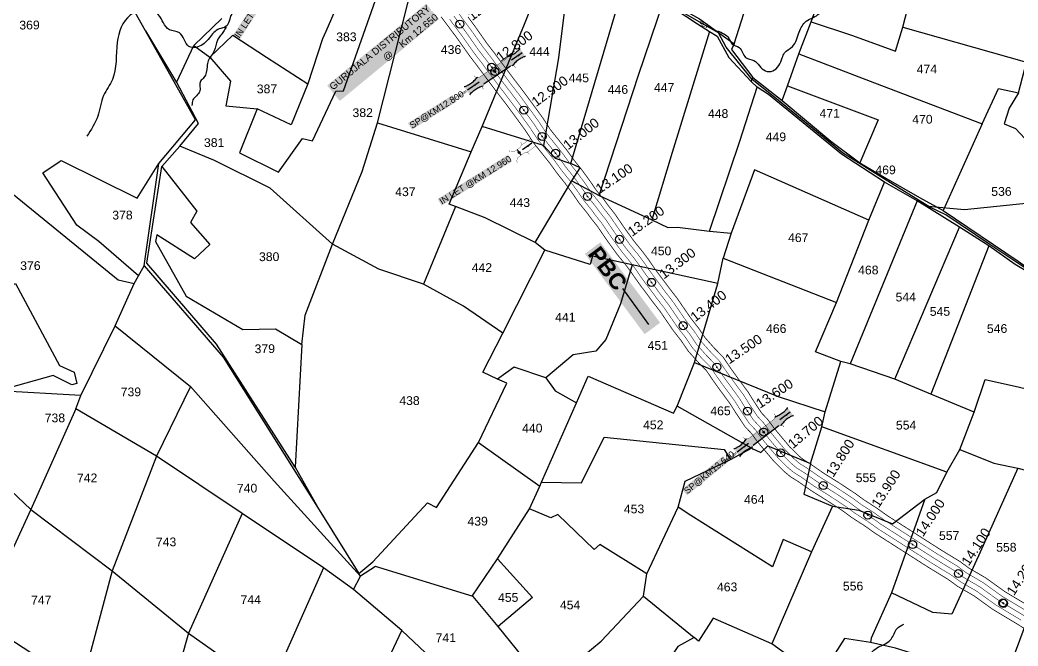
# Model space of a CAD drawing. Header units: inches. Extents: x 183472 to 190380, y 1608658 to 1615701.
# Drawn here: x 186074 to 187938, y 1612308 to 1613477 of the extents above; entities that cross this region are included whole.
import ezdxf
from ezdxf.enums import TextEntityAlignment as Align

# ---------------------------------------------------------------- set-up
doc = ezdxf.new("R2010")
doc.units = ezdxf.units.IN
doc.header["$LTSCALE"] = 15
doc.header["$MEASUREMENT"] = 0
doc.header["$PDMODE"] = 32
doc.header["$PDSIZE"] = 15
doc.linetypes.add('HIDDEN2', pattern=[0.1875, 0.125, -0.0625])
for name, color, linetype in [('CANAL1', 7, 'Continuous'), ('CSMark', 72, 'Continuous'), ('PAPER SIZE', 5, 'Continuous'), ('PLOT', 7, 'Continuous'), ('PLOT NO', 7, 'Continuous'), ('ROADS', 1, 'Continuous'), ('STREAM', 4, 'Continuous'), ('STRUCTURE', 5, 'Continuous'), ('text2', 7, 'Continuous')]:
    doc.layers.add(name, color=color, linetype=linetype)
doc.styles.get("Standard").update_dxf_attribs({"font": 'arial.ttf'})
doc.dimstyles.get("Standard").update_dxf_attribs({"dimtxt": 0.18, "dimasz": 0.18, "dimexe": 0.18, "dimexo": 0.0625, "dimgap": 0.09, "dimtad": 0, "dimtih": 1, "dimtoh": 1, "dimdec": 4, "dimzin": 0, "dimdsep": 46, "dimtxsty": 'Standard', "dimcen": 0.09, "dimadec": 0, "dimazin": 0, "dimtfac": 1, "dimtdec": 4, "dimtofl": 0, "dimtmove": 0, "dimatfit": 3, "dimfxl": 1, "dimtolj": 1, "dimtzin": 0, "dimarcsym": 0})

# ---------------------------------------------------------------- blocks, each defined once
blk = doc.blocks.new('SP')
at = {"layer": 'STRUCTURE'}
h = blk.add_hatch(dxfattribs=at)
h.set_pattern_fill('DASH', color=256, scale=8, style=0)
edge = h.paths.add_edge_path()
edge.add_spline(control_points=[(769825.7, 1706742.1), (769825.3, 1706741.8), (769823.8, 1706740.8), (769820.9, 1706740.3), (769817, 1706739.7), (769811.4, 1706738.9), (769804, 1706739.7), (769798.4, 1706741), (769795.6, 1706741.6)], knot_values=[0, 0, 0, 0, 1.613557, 5.24513, 8.624976, 13.470124, 22.190216, 30.746377, 30.746377, 30.746377, 30.746377], degree=3, periodic=0)
edge.add_line((769795.6, 1706741.6), (769792.6, 1706739.6))
edge.add_line((769792.6, 1706739.6), (769732.6, 1706739.6))
edge.add_line((769732.6, 1706739.6), (769729.6, 1706741.6))
edge.add_spline(control_points=[(769729.6, 1706741.6), (769726.9, 1706740.9), (769721.3, 1706739.5), (769713.9, 1706738.5), (769708.3, 1706739.1), (769704.4, 1706739.6), (769701.5, 1706740), (769700, 1706741), (769699.5, 1706741.3)], knot_values=[0, 0, 0, 0, 8.556161, 17.276253, 22.121402, 25.501247, 29.13282, 30.746377, 30.746377, 30.746377, 30.746377], degree=3, periodic=0)
edge.add_line((769699.5, 1706741.3), (769699.5, 1706722.1))
edge.add_spline(control_points=[(769699.5, 1706722.1), (769700, 1706722.4), (769701.4, 1706723.4), (769704.3, 1706724), (769708.2, 1706724.5), (769713.8, 1706725.3), (769721.2, 1706724.5), (769726.8, 1706723.3), (769729.6, 1706722.6)], knot_values=[0, 0, 0, 0, 1.613557, 5.24513, 8.624976, 13.470124, 22.190216, 30.746377, 30.746377, 30.746377, 30.746377], degree=3, periodic=0)
edge.add_line((769729.6, 1706722.6), (769732.6, 1706724.6))
edge.add_line((769732.6, 1706724.6), (769792.6, 1706724.6))
edge.add_line((769792.6, 1706724.6), (769795.6, 1706722.6))
edge.add_spline(control_points=[(769795.6, 1706722.6), (769798.4, 1706723.3), (769803.9, 1706724.8), (769811.3, 1706725.8), (769817, 1706725.1), (769820.9, 1706724.7), (769823.8, 1706724.2), (769825.2, 1706723.3), (769825.7, 1706723)], knot_values=[0, 0, 0, 0, 8.556161, 17.276253, 22.121402, 25.501247, 29.13282, 30.746377, 30.746377, 30.746377, 30.746377], degree=3, periodic=0)
edge.add_line((769825.7, 1706723), (769825.7, 1706742.1))
h.paths.add_polyline_path([(769764.2, 1706732.1, -1), (769761.1, 1706732.1, -1)], flags=0)
h.paths.add_polyline_path([(769761.1, 1706732.1, 1), (769764.2, 1706732.1, 1)], flags=16)
at = {"layer": 'STRUCTURE', "const_width": 0.628}
for points in [[(769726.6, 1706747.6), (769726.6, 1706743.6), (769732.6, 1706739.6), (769792.6, 1706739.6), (769798.6, 1706743.6), (769798.6, 1706747.6)], [(769726.6, 1706716.6), (769726.6, 1706720.6), (769732.6, 1706724.6), (769792.6, 1706724.6), (769798.6, 1706720.6), (769798.6, 1706716.6)]]:
    blk.add_lwpolyline(points, dxfattribs=at)
at = {"layer": 'STRUCTURE', "color": 3}
blk.add_lwpolyline([(769732.6, 1706724.6), (769792.6, 1706724.6)], dxfattribs=at)
blk.add_lwpolyline([(769732.6, 1706724.6), (769792.6, 1706724.6)], dxfattribs=at)
at = {"layer": 'STRUCTURE', "color": 0}
blk.add_circle((769762.6, 1706732.1), 1.55, dxfattribs=at)
at = {"layer": 'STRUCTURE'}
for points in [[(769699.5, 1706741.3), (769700.9, 1706740.5), (769704.4, 1706739.6), (769707.8, 1706739.2), (769712.6, 1706738.8), (769721.3, 1706739.7), (769729.6, 1706741.6)], [(769825.7, 1706742.1), (769824.3, 1706741.3), (769820.8, 1706740.3), (769817.5, 1706739.8), (769812.7, 1706739.2), (769804, 1706739.9), (769795.6, 1706741.6)], [(769699.5, 1706722.1), (769700.9, 1706723), (769704.4, 1706724), (769707.7, 1706724.5), (769712.5, 1706725), (769721.2, 1706724.4), (769729.6, 1706722.6)], [(769825.7, 1706723), (769824.3, 1706723.8), (769820.8, 1706724.7), (769817.4, 1706725.1), (769812.6, 1706725.5), (769803.9, 1706724.6), (769795.6, 1706722.6)]]:
    blk.add_spline(points, degree=3, dxfattribs=at)
at = {"layer": 'STRUCTURE', "color": 0}
blk.add_text('STREAM', height=5, dxfattribs=at).set_placement((769684.3, 1706732.1), align=Align.MIDDLE_CENTER)
for points in [[(769727.4, 1706732.1), (769700.8, 1706732.1)], [(769824.4, 1706732.1), (769800.5, 1706732.1)]]:
    blk.add_leader(points, dimstyle='Standard', override={"dimasz": 10, "dimgap": 0.09, "dimtad": 0}, dxfattribs=at)
blk = doc.blocks.new('OT')
at = {"layer": 'STRUCTURE', "color": 190}
for points, const_width in [([(769751.4, 1706595.8), (769729.4, 1706595.8)], 0.5), ([(769775.2, 1706601.8), (769775.2, 1706597.8), (769769.2, 1706593.8), (769761.8, 1706593.8), (769754.4, 1706593.8), (769748.4, 1706597.8), (769748.4, 1706601.8)], 0.5), ([(769761.8, 1706593.8), (769761.8, 1706581)], 2.5), ([(769751.4, 1706579), (769729.4, 1706579)], 0.5), ([(769748.4, 1706573), (769748.4, 1706577), (769754.4, 1706581), (769761.8, 1706581), (769761.8, 1706581), (769761.8, 1706581), (769769.2, 1706581), (769775.2, 1706577), (769775.2, 1706573)], 0.5)]:
    blk.add_lwpolyline(points, dxfattribs=dict(at, const_width=const_width))
at = {"layer": 'STRUCTURE', "color": 0}
blk.add_circle((769761.8, 1706587.4), 1.87, dxfattribs=at)
blk.add_leader([(769732.6, 1706587.4), (769753.8, 1706587.4)], dimstyle='Standard', override={"dimasz": 10, "dimgap": 0.09, "dimtad": 0}, dxfattribs=at)
blk = doc.blocks.new('PBC')
at = {"layer": 'STRUCTURE', "color": 5, "insert": (13.6, 8.7), "char_height": 30, "width": 181.057, "attachment_point": 1, "rotation": 325.6347, "bg_fill": 1, "box_fill_scale": 1.1, "bg_fill_color": 7, "bg_fill_true_color": 16777215, "bg_fill_transparency": 0}
blk.add_mtext('{\\fArial|b1|i0|c0|p34;\\C256;PBC}', dxfattribs=at)
at = {"layer": 'PAPER SIZE'}
blk.add_leader([(148.6, -102.5), (80.6, -54.7)], dimstyle='Standard', override={"dimasz": 40, "dimgap": 0.09, "dimtad": 0, "dimtfill": 2, "dimtfillclr": 5}, dxfattribs=at)

msp = doc.modelspace()

# ---------------------------------------------------------------- linework, layer by layer
at = {"layer": 'CANAL1', "color": 200, "const_width": 1.5}
for points in [[(186860.1, 1613482.9), (186868.1, 1613472.5), (186878.2, 1613458.8), (186889.5, 1613443.8), (186914.2, 1613408.9), (186928, 1613391), (186946.2, 1613366.5), (186963.6, 1613343.3), (186983.3, 1613317.6), (187001, 1613293.6), (187017.9, 1613270.3), (187032.3, 1613248.2), (187062.9, 1613210), (187077.3, 1613190.1), (187091.3, 1613172.7), (187105.9, 1613152.7), (187118.1, 1613134.9), (187132.5, 1613117.2), (187141.1, 1613105.5), (187151.7, 1613092.3), (187169.1, 1613066.8), (187188.8, 1613039.5), (187204.3, 1613020.6), (187214.8, 1613006.6), (187222.9, 1612994.7), (187233.3, 1612980.2), (187244.8, 1612965), (187255.3, 1612950.8), (187268.4, 1612934), (187294.1, 1612896.6), (187308.6, 1612878.1), (187321.6, 1612858.9), (187341.6, 1612836.4), (187355.6, 1612822.3), (187368, 1612804), (187381.5, 1612785.3), (187400.4, 1612759.7), (187409.9, 1612744.5), (187427.3, 1612718.2), (187439.7, 1612705.1), (187448.7, 1612692.5), (187457.4, 1612681.8), (187468, 1612669.2), (187481.9, 1612652.8), (187492.1, 1612642.7), (187500.3, 1612634.5), (187512.3, 1612624.4), (187527.2, 1612615.1), (187551.4, 1612598.2), (187580.2, 1612580.1), (187611, 1612559.9), (187626.9, 1612548.1), (187651.8, 1612532.1), (187670.8, 1612518.5), (187771, 1612454.5), (187788.2, 1612444), (187806.7, 1612432.7), (187824.5, 1612419.7), (187855.3, 1612401.8), (187890.4, 1612376.5), (187938.1, 1612347.9), (187962.5, 1612332.2)], [(186910.3, 1613482.7), (186921.8, 1613467.4), (186946.3, 1613432.6), (186959.8, 1613415.2), (186978.3, 1613390.4), (186995.5, 1613367.5), (187015.3, 1613341.6), (187033.3, 1613317.2), (187050.9, 1613293), (187064.7, 1613271.7), (187094.8, 1613234.2), (187109.1, 1613214.4), (187123, 1613197.1), (187138.6, 1613175.8), (187150.1, 1613158.9), (187164.2, 1613141.7), (187172.8, 1613129.8), (187183.8, 1613116.1), (187201.8, 1613089.8), (187220.6, 1613063.8), (187235.7, 1613045.3), (187247.4, 1613029.9), (187255.7, 1613017.6), (187265.5, 1613003.9), (187276.8, 1612988.9), (187287.2, 1612975), (187300.7, 1612957.7), (187326.4, 1612920.3), (187341, 1612901.6), (187353.3, 1612883.5), (187370.8, 1612863.8), (187386.6, 1612847.8), (187400.8, 1612826.9), (187413.8, 1612808.9), (187433.5, 1612782.2), (187443.5, 1612766.1), (187458.8, 1612743.1), (187470.5, 1612730.6), (187480.5, 1612716.9), (187488.3, 1612707.3), (187498.6, 1612695), (187511.3, 1612679.9), (187520.3, 1612671), (187527.3, 1612664), (187535.8, 1612656.8), (187549.2, 1612648.5), (187573.5, 1612631.5), (187601.8, 1612613.8), (187633.9, 1612592.7), (187649.6, 1612581.1), (187674.3, 1612565.2), (187693.2, 1612551.7), (187792.2, 1612488.4), (187809, 1612478.1), (187829, 1612466), (187846.4, 1612453.2), (187877.1, 1612435.4), (187912.4, 1612410), (187959.2, 1612381.9)]]:
    msp.add_lwpolyline(points, dxfattribs=at)
at = {"layer": 'CANAL1', "color": 5, "const_width": 1}
for points in [[(186876.1, 1613478.5), (186886.2, 1613464.8), (186897.6, 1613449.7), (186922.2, 1613414.8), (186935.9, 1613397.1), (186954.2, 1613372.5), (186971.6, 1613349.4), (186991.3, 1613323.6), (187009.1, 1613299.5), (187026.1, 1613276), (187040.4, 1613254.1), (187070.9, 1613216), (187085.3, 1613196.2), (187099.2, 1613178.8), (187114.1, 1613158.5), (187126.1, 1613140.9), (187140.4, 1613123.3), (187149, 1613111.6), (187159.7, 1613098.2), (187177.3, 1613072.6), (187196.8, 1613045.5), (187212.1, 1613026.8), (187223, 1613012.4), (187231.1, 1613000.4), (187241.3, 1612986.1), (187252.8, 1612971), (187263.3, 1612956.8), (187276.5, 1612939.9), (187302.2, 1612902.5), (187316.7, 1612884), (187329.5, 1612865), (187348.9, 1612843.3), (187363.4, 1612828.7), (187376.2, 1612809.7), (187389.6, 1612791.2), (187408.7, 1612765.3), (187418.3, 1612749.9), (187435.2, 1612724.4), (187447.4, 1612711.5), (187456.7, 1612698.6), (187465.1, 1612688.2), (187475.7, 1612675.6), (187489.3, 1612659.6), (187499.1, 1612649.7), (187507, 1612641.9), (187518.2, 1612632.5), (187532.7, 1612623.5), (187556.9, 1612606.5), (187585.6, 1612588.6), (187616.7, 1612568.1), (187632.6, 1612556.4), (187657.4, 1612540.4), (187676.4, 1612526.8), (187776.3, 1612463), (187793.4, 1612452.5), (187812.3, 1612441.1), (187830, 1612428.1), (187860.7, 1612410.2), (187895.9, 1612384.9), (187943.4, 1612356.4)], [(186892.1, 1613490.5), (186902.2, 1613476.7), (186913.7, 1613461.5), (186938.3, 1613426.7), (186951.9, 1613409.2), (186970.3, 1613384.4), (186987.5, 1613361.4), (187007.3, 1613335.6), (187025.2, 1613311.3), (187042.6, 1613287.3), (187056.6, 1613265.8), (187086.8, 1613228.2), (187101.2, 1613208.3), (187115.1, 1613191), (187130.4, 1613170), (187142.1, 1613152.9), (187156.2, 1613135.6), (187164.9, 1613123.8), (187175.8, 1613110.2), (187193.7, 1613084.1), (187212.6, 1613057.7), (187227.9, 1613039.1), (187239.2, 1613024.1), (187247.5, 1613011.9), (187257.5, 1612998), (187268.8, 1612983), (187279.2, 1612968.9), (187292.6, 1612951.8), (187318.3, 1612914.4), (187332.9, 1612895.7), (187345.3, 1612877.3), (187363.5, 1612857), (187378.9, 1612841.4), (187392.6, 1612821.2), (187405.7, 1612803), (187425.2, 1612776.6), (187435.1, 1612760.7), (187450.9, 1612736.9), (187462.8, 1612724.2), (187472.5, 1612710.8), (187480.6, 1612700.9), (187490.9, 1612688.5), (187504, 1612673.1), (187513.2, 1612663.9), (187520.6, 1612656.6), (187529.9, 1612648.7), (187543.7, 1612640.2), (187568, 1612623.2), (187596.4, 1612605.4), (187628.2, 1612584.5), (187643.9, 1612572.8), (187668.7, 1612557), (187687.6, 1612543.4), (187786.9, 1612479.9), (187803.8, 1612469.6), (187823.4, 1612457.7), (187840.9, 1612444.8), (187871.6, 1612427), (187906.9, 1612401.6), (187953.9, 1612373.4)]]:
    msp.add_lwpolyline(points, dxfattribs=at)
at = {"layer": 'CANAL1', "color": 1, "linetype": 'HIDDEN2', "ltscale": 4, "const_width": 1}
msp.add_lwpolyline([(186884.1, 1613484.5), (186894.2, 1613470.7), (186905.7, 1613455.6), (186930.2, 1613420.7), (186943.9, 1613403.1), (186962.2, 1613378.4), (186979.6, 1613355.4), (186999.3, 1613329.6), (187017.1, 1613305.4), (187034.4, 1613281.7), (187048.5, 1613260), (187078.8, 1613222.1), (187093.2, 1613202.2), (187107.2, 1613184.9), (187122.3, 1613164.3), (187134.1, 1613146.9), (187148.3, 1613129.4), (187157, 1613117.7), (187167.8, 1613104.2), (187185.5, 1613078.3), (187204.7, 1613051.6), (187220, 1613032.9), (187231.1, 1613018.2), (187239.3, 1613006.2), (187249.4, 1612992.1), (187260.8, 1612977), (187271.3, 1612962.9), (187284.6, 1612945.8), (187310.3, 1612908.5), (187324.8, 1612889.9), (187337.4, 1612871.2), (187356.2, 1612850.1), (187371.1, 1612835.1), (187384.4, 1612815.4), (187397.7, 1612797.1), (187417, 1612770.9), (187426.7, 1612755.3), (187443, 1612730.7), (187455.1, 1612717.8), (187464.6, 1612704.7), (187472.9, 1612694.5), (187483.3, 1612682.1), (187496.6, 1612666.4), (187506.2, 1612656.8), (187513.8, 1612649.3), (187524, 1612640.6), (187538.2, 1612631.8), (187562.4, 1612614.9), (187591, 1612597), (187622.5, 1612576.3), (187638.3, 1612564.6), (187663.1, 1612548.7), (187682, 1612535.1), (187740.7, 1612497.6), (187781.6, 1612471.5), (187798.6, 1612461), (187817.8, 1612449.4), (187835.5, 1612436.4), (187866.2, 1612418.6), (187901.4, 1612393.2), (187948.6, 1612364.9)], dxfattribs=at)
at = {"layer": 'PLOT'}
for points in [[(186067.4, 1613799.4), (186117.8, 1613798.6), (186312.4, 1613799.8), (186350.1, 1613800.9), (186378.2, 1613803.2), (186494.5, 1613798.9), (186507.6, 1613798), (186541.3, 1613795.2), (186732.8, 1613716.2), (186841.9, 1613693.8), (186877.7, 1613684.6), (186944, 1613648.4), (187013.2, 1613609.6), (187060.8, 1613592.1), (187197.2, 1613544.7), (187256.5, 1613524.5), (187279.7, 1613514.4), (187342.9, 1613479.3), (187407.6, 1613432.5), (187402.2, 1613422.1), (187442.3, 1613369.8)], [(186044.8, 1613164.9), (186257.2, 1612991.8), (186286.9, 1612984.9), (186295.1, 1612999.2), (186306, 1613017.8), (186333.1, 1613208.9), (186401.4, 1613290.6), (186286.1, 1613496.4), (186163.1, 1613537.9), (186168.5, 1613588.8), (186165.4, 1613596.3), (186133.3, 1613682.9), (186133.3, 1613682.9), (186054.6, 1613711.4)], [(187407.6, 1613432.5), (187470.9, 1613632), (187493, 1613703.9)], [(186600.3, 1612871.3), (186606.5, 1612925.6), (186657.6, 1613058.3), (186713, 1613194.2), (186741.7, 1613285.1), (186809.5, 1613552.9), (186821.9, 1613600.9), (186843.1, 1613684.9)], [(187275.2, 1613511.5), (187338.9, 1613469.8), (187361.5, 1613455.3), (187375.5, 1613446.9), (187397.4, 1613406.6), (187438.9, 1613362.2), (187442.3, 1613369.8), (187496.8, 1613326.5), (187507.3, 1613353.9), (187528.5, 1613413.9), (187551.1, 1613473.2), (187611.4, 1613639.4)], [(187551.1, 1613473.2), (187628.6, 1613448), (187708.9, 1613418.6), (187722.5, 1613463.5), (187761, 1613613), (187763.1, 1613624.4)], [(186741.7, 1613285.1), (186916.2, 1613230.7), (186937, 1613278.3), (187015.8, 1613469.4), (187059.1, 1613577.2)], [(187099.2, 1613567.6), (187079.2, 1613406.3), (187051.7, 1613242.9), (186937, 1613278.3)], [(187722.5, 1613463.5), (187953.4, 1613398), (187968.7, 1613451.5), (187994.5, 1613567.6)], [(186681.4, 1613538.8), (186644.8, 1613455.4), (186638.6, 1613441.7), (186611.3, 1613357.8), (186580.1, 1613281), (186517.1, 1613311.1), (186483.5, 1613228.8), (186556.9, 1613192.6), (186601.2, 1613255.7), (186620.1, 1613251.2), (186663.7, 1613344), (186678.3, 1613344.9), (186738, 1613513.7)], [(186690.8, 1612133.7), (186786.9, 1612336.8), (186696.6, 1612413.7), (186709.8, 1612438.7), (186706.8, 1612443.4), (186732.9, 1612465.4), (186834.8, 1612575.6), (186851.5, 1612566.8), (186930.3, 1612687.9), (186983.2, 1612799.1), (186965.5, 1612806.4), (186938.3, 1612819.5), (186975.2, 1612892.1), (187053.8, 1613047.3), (187035.8, 1613061.2), (187104.5, 1613176.8), (187119.9, 1613201), (187102.3, 1613208.9), (187199, 1613535)], [(187155.6, 1613149.2), (187228.9, 1613374), (187275.2, 1613511.5)], [(186366.8, 1613361.4), (186398.4, 1613429.3), (186450.6, 1613479.7)], [(186436.9, 1613214.4), (186372.2, 1613241.5), (186407.1, 1613283.9), (186366.6, 1613360.3), (186308.9, 1613456.4)], [(186398.4, 1613429.3), (186428.7, 1613407.4), (186471.5, 1613448.8), (186534.5, 1613407.8), (186611.3, 1613357.8)], [(187361.5, 1613455.3), (187291.5, 1613229.5), (187253.7, 1613103.8)], [(186428.7, 1613407.4), (186466.7, 1613362.8), (186458, 1613316.4), (186517.1, 1613311.1)], [(187528.5, 1613413.9), (187669.3, 1613359.8), (187870.5, 1613283), (187901.1, 1613349), (187938.1, 1613340.8), (187953.4, 1613398)], [(187938.1, 1613340.8), (187921.1, 1613312.2), (187911.6, 1613283.3), (187932.7, 1613274.4), (187958.9, 1613246.4), (188012.2, 1613227.4), (188135.6, 1613205.7), (188199.4, 1613184), (188337.4, 1613160.7), (188459.8, 1613140.9), (188541.9, 1613124.5), (188694.8, 1613087.5), (188724.8, 1613173.8), (188777.7, 1613321.5), (188777.7, 1613321.5), (188857.3, 1613281.3), (188837.2, 1613406.5)], [(187361.2, 1613082.9), (187417.8, 1613250.9), (187450.2, 1613351.3)], [(188748.9, 1612584), (188616.3, 1612623.7), (188550.1, 1612630.7), (188488.4, 1612657.6), (188485.5, 1612677.3), (188465.8, 1612729.5), (188438.9, 1612768.6), (188379.6, 1612798.3), (188234.7, 1612874.6), (188170.2, 1612904.5), (188007.6, 1612975.7), (187932, 1613020.4), (187883.2, 1613055.3), (187828.2, 1613090.3), (187749.2, 1613139.5), (187688.4, 1613174.2), (187608.1, 1613226.3), (187471.3, 1613338.1), (187450.2, 1613351.3), (187438.9, 1613362.2)], [(187507.3, 1613353.9), (187676.6, 1613290.4), (187642.2, 1613210.4)], [(187496.8, 1613326.5), (187587.8, 1613250.9), (187642.2, 1613210.4), (187690.5, 1613181.4), (187753.3, 1613145.7), (187797.4, 1613121.4), (187937.9, 1613026.5), (187984.4, 1612993.6), (188051.7, 1612966.2), (188119.9, 1612936.3), (188169.6, 1612913.9), (188250.6, 1612875), (188368.1, 1612815.2), (188444.8, 1612776.9), (188485.6, 1612710.8), (188485.5, 1612677.3), (188503.4, 1612666.4), (188609.1, 1612636), (188761.9, 1612598.2), (188789.9, 1612612.4)], [(187870.5, 1613283), (187797.4, 1613121.4)], [(186588, 1612641.9), (186441, 1612871.4), (186310.9, 1613022.8), (186338.7, 1613203.2), (186372.2, 1613241.5)], [(187051.7, 1613242.9), (187073.3, 1613218.7), (187102.3, 1613208.9)], [(186887.4, 1613128.6), (186875, 1613133.2), (186916.2, 1613230.7)], [(186295.1, 1612999.2), (186221, 1613063.5), (186179.9, 1613093.7), (186116.6, 1613191.3), (186147, 1613212.3), (186150.9, 1613214.9), (186292.5, 1613144), (186333.1, 1613208.9)], [(186338.7, 1613203.2), (186404, 1613119.8), (186392.3, 1613098.8), (186428.1, 1613057.8), (186399.6, 1613031.1), (186329.6, 1613075.7), (186327.2, 1613063.1), (186384, 1612961.3), (186490.2, 1612899.3), (186551.1, 1612900.1), (186600.3, 1612871.3)], [(186657.6, 1613058.3), (186541.3, 1613162.8), (186436.9, 1613214.4)], [(187658.8, 1613103), (187445.7, 1613196.9), (187401.7, 1613078.8), (187387.2, 1613032), (187598.6, 1612949.3)], [(187104.5, 1613176.8), (187155.6, 1613149.2), (187253.7, 1613103.8), (187283.4, 1613089.8), (187301.8, 1613090.2), (187361.2, 1613082.9), (187401.7, 1613078.8)], [(187855.7, 1612745), (187774.6, 1612778.3), (187707.3, 1612806.2), (187623.9, 1612835.1), (187606.8, 1612839.5), (187559.4, 1612857.4), (187598.6, 1612949.3), (187658.8, 1613103), (187688.4, 1613174.2)], [(187035.8, 1613061.2), (186942.4, 1613107.3), (186887.4, 1613128.6), (186827.6, 1612983.5)], [(187749.2, 1613139.5), (187623.9, 1612835.1)], [(187707.3, 1612806.2), (187828.2, 1613090.3)], [(186975.2, 1612892.1), (186902.1, 1612942.5), (186827.6, 1612983.5), (186744.1, 1613011.8), (186657.6, 1613058.3)], [(187883.2, 1613055.3), (187774.6, 1612778.3)], [(186918.4, 1612401.1), (186965.7, 1612471), (187025.3, 1612564), (187044.9, 1612606.3), (187047.4, 1612614.2), (187113.3, 1612762.4), (187134.6, 1612811.9), (187294, 1612742.9), (187301, 1612755.7), (187333.5, 1612837.6), (187376.7, 1612985), (187387.2, 1613032)], [(187376.7, 1612985), (187216.7, 1613019.6), (187142.9, 1613036), (187138.8, 1613020.4), (187053.8, 1613047.3)], [(186306, 1613017.8), (186453.4, 1612847.5), (186632.4, 1612562.2)], [(187216.7, 1613019.6), (187195, 1612947.2), (187168, 1612880.6), (187149, 1612858.4), (187106.6, 1612851.5), (187055.5, 1612808.6), (186996.8, 1612828.5), (186965.5, 1612806.4)], [(185945.4, 1612921.6), (186065.7, 1612985.2), (186147.6, 1612831.8), (186174.9, 1612819.6), (186180.1, 1612798), (186170.9, 1612795.6), (186135.7, 1612813.3), (186033.1, 1612784.8), (185945.4, 1612921.6), (185878.8, 1612826.5), (185862.5, 1612837.1)], [(186696.6, 1612413.7), (186640.9, 1612454.2), (186488.5, 1612555.4), (186329, 1612662.6), (186178.4, 1612750.9), (186187.5, 1612775.8), (186251.4, 1612905.9), (186286.9, 1612984.9)], [(186251.4, 1612905.9), (186392, 1612792.9), (186548.7, 1612615.8), (186709.8, 1612438.7)], [(186600.3, 1612871.3), (186588, 1612641.9), (186632.4, 1612562.2), (186706.8, 1612443.4)], [(187333.5, 1612837.6), (187489.8, 1612774), (187577.2, 1612745.4)], [(187550.1, 1612649.1), (187570.9, 1612717.5), (187577.2, 1612745.4), (187606.8, 1612839.5)], [(187055.5, 1612808.6), (187073.1, 1612784.3), (187113.3, 1612762.4)], [(186392, 1612792.9), (186329, 1612662.6), (186245.9, 1612448.4), (186188.6, 1612234)], [(187763.4, 1612582.6), (187785.7, 1612594.9), (187804.7, 1612632.6), (187828.9, 1612674.8), (187855.7, 1612745), (187876.3, 1612806), (187940.1, 1612791.7), (188095.8, 1612754.8), (188114, 1612760.7), (188349.3, 1612691.4), (188379.6, 1612798.3)], [(185837.3, 1612770.3), (185957.9, 1612691.9), (186094.2, 1612563.1), (186245.9, 1612448.4), (186388.7, 1612331.9), (186539.1, 1612225.4), (186690.8, 1612133.7)], [(186187.5, 1612775.8), (186033.1, 1612784.8), (185957.9, 1612691.9), (185852, 1612528.2)], [(186178.4, 1612750.9), (186094.2, 1612563.1), (186002.9, 1612364.9)], [(187439.6, 1612677.7), (187301, 1612755.7)], [(188095.8, 1612754.8), (188063.1, 1612639), (188050.2, 1612610.8), (188045.8, 1612589.1), (188014.5, 1612509.1), (187954.6, 1612357.3), (187932.2, 1612296.7), (187893.9, 1612202.4)], [(187804.7, 1612632.6), (187570.9, 1612717.5)], [(187047.4, 1612614.2), (187122.2, 1612612.9), (187164.6, 1612698.1), (187388.6, 1612675.3), (187400.5, 1612656.5)], [(186930.3, 1612687.9), (187044.9, 1612606.3)], [(187238.2, 1612401.2), (187244.3, 1612442.8), (187302.9, 1612567.4), (187316, 1612616), (187400.5, 1612656.5), (187439.6, 1612677.7), (187457.4, 1612669.7), (187470.1, 1612681.8), (187550.1, 1612649.1), (187537.5, 1612591.9), (187590.8, 1612569.3), (187640.5, 1612561.5), (187702.8, 1612536.1), (187763.4, 1612582.6), (187701.3, 1612407.7), (187663.4, 1612323), (187662.1, 1612314.8)], [(187828.9, 1612674.8), (187892.5, 1612649.7), (187937.1, 1612640.4), (188050.2, 1612610.8)], [(187937.1, 1612640.4), (187867, 1612483.6), (187814.1, 1612367.7), (187778.3, 1612370.9), (187701.3, 1612407.7)], [(187551.6, 1612484.2), (187499.2, 1612507.1), (187479.2, 1612456), (187326.5, 1612551.7), (187302.9, 1612567.4)], [(187590.8, 1612569.3), (187551.6, 1612484.2), (187478, 1612312.3)], [(186488.5, 1612555.4), (186388.7, 1612331.9), (186332.4, 1612134.8)], [(187244.3, 1612442.8), (187156.5, 1612497.9), (187145.9, 1612488.4), (187078.5, 1612553.8), (187065.3, 1612547.7), (187025.3, 1612564)], [(186640.9, 1612454.2), (186539.1, 1612225.4), (186486.1, 1612039.1)], [(187075.3, 1612140.7), (187051, 1612227.4), (187035.3, 1612260), (186967, 1612344.3), (186920, 1612400.8), (186737.8, 1612456.7), (186709.8, 1612438.7)], [(186965.7, 1612471), (187030.9, 1612398.7), (186967, 1612344.3)], [(187051, 1612227.4), (187159.1, 1612317.5), (187238.2, 1612401.2), (187332.9, 1612324.2)], [(187912.9, 1612189.3), (187893.9, 1612202.4), (187768.6, 1612285.4), (187708.5, 1612303.9), (187662.1, 1612314.8), (187613.6, 1612322.1), (187565.5, 1612246.7), (187514, 1612286.3), (187478, 1612312.3), (187368, 1612360.2), (187340.6, 1612316.9), (187332.9, 1612324.2), (187302.1, 1612307.5), (187222.8, 1612188.8), (187179.9, 1612127.6), (187168.4, 1612109.6), (187110.6, 1612102.6)], [(187733.2, 1610969.1), (187575.4, 1611092), (187479.3, 1611166.1), (187429.3, 1611205.1), (187405.3, 1611246.8), (187311, 1611316.5), (187297.5, 1611319), (187251.6, 1611319.5), (187257.1, 1611337.1), (187183.2, 1611413.8), (187015.5, 1611532.5), (187001.1, 1611523), (186960.5, 1611548.7), (186837.7, 1611603.8), (186959, 1611751.8), (186792.9, 1611832), (186641.6, 1611937.2), (186486.1, 1612039.1), (186332.4, 1612134.8), (186188.6, 1612234), (186038.7, 1612331.5)], [(186786.9, 1612336.8), (186919.6, 1612212.1), (186879.1, 1612093.3), (186843.3, 1612041.6), (186812.3, 1611901.1), (186792.9, 1611832)]]:
    msp.add_lwpolyline(points, dxfattribs=at)
at = {"layer": 'ROADS'}
for points in [[(187974.2, 1612998.2), (187884.6, 1613057.9), (187802.4, 1613113.4), (187772.6, 1613127.2), (187686.4, 1613181), (187609.6, 1613229.1), (187483.4, 1613332.2), (187441, 1613366), (187392.5, 1613426.4), (187378.1, 1613453.1), (187315.8, 1613488.6)], [(188913.5, 1612969.6), (188771.9, 1612981), (188698.2, 1612987.4), (188577.1, 1613013.2), (188479.5, 1613030.7), (188403, 1613027), (188283.6, 1613060.8), (188136, 1613059.2), (188058.1, 1613075.6), (187976.1, 1613136.6), (187837.6, 1613122.5), (187770, 1613128.8)]]:
    msp.add_lwpolyline(points, dxfattribs=at)
at = {"layer": 'STREAM'}
for points in [[(187376.1, 1613456.4), (187397.5, 1613442.7), (187403.9, 1613431.8), (187416.8, 1613425.6), (187428.9, 1613407), (187444, 1613401.4), (187466, 1613381.9), (187479.7, 1613382), (187497.3, 1613406.1), (187501.6, 1613415.5), (187516.5, 1613427.6), (187528.9, 1613454.5), (187542.2, 1613474.6), (187566.1, 1613489.3), (187577.7, 1613512.6), (187600.2, 1613531.3), (187610.9, 1613557.6), (187640.1, 1613576), (187661.4, 1613605.7), (187690.3, 1613622.8), (187704.2, 1613631.4), (187689.8, 1613648.2), (187688.6, 1613659.4), (187703.6, 1613670.4), (187721.6, 1613678.8), (187726.7, 1613691.6), (187746.1, 1613698), (187759.9, 1613711.5), (187783.5, 1613700.7), (187796.1, 1613691.8), (187814.4, 1613701.5), (187828.7, 1613719.7), (187849.7, 1613724.2), (187863.2, 1613744), (187877.8, 1613772.5), (187884.6, 1613810.5), (187888.8, 1613825.6), (187906.8, 1613840.3), (187924.6, 1613878.1), (187933.1, 1613911.3), (187965.6, 1613939.9), (187969.2, 1613977.2), (187994.6, 1614011), (188005.7, 1614036.2), (188009.6, 1614056.2)], [(186660.8, 1613741), (186655.4, 1613731.8), (186656.3, 1613713.1), (186650.3, 1613686.5), (186651.5, 1613666.2), (186635.2, 1613649.4), (186610.8, 1613640.4), (186593.5, 1613621.4), (186574.3, 1613601.7), (186552, 1613591.9), (186537.9, 1613565.5), (186511.8, 1613545.3), (186500.8, 1613536.5), (186492.7, 1613511.5), (186469.2, 1613488.1), (186458.4, 1613464.5), (186445.9, 1613460.3), (186427.6, 1613443.5), (186405.8, 1613426.7), (186389.4, 1613427.6), (186371.5, 1613453.2), (186353, 1613458.8), (186331.9, 1613487), (186313.3, 1613495.7), (186279.7, 1613485.8), (186255.6, 1613435.4), (186246.5, 1613366), (186230.1, 1613335.9), (186219.1, 1613297.2), (186198.7, 1613259.8)], [(186458.8, 1613463.7), (186454.2, 1613455.5), (186442.5, 1613439.2), (186436.6, 1613419.4), (186425.4, 1613400.6), (186423.2, 1613390.1), (186417.5, 1613369.6), (186410.8, 1613362.5), (186409.6, 1613343.8), (186396.9, 1613327.7), (186395.1, 1613317.5)], [(187389.5, 1611855.2), (187387.2, 1611886.3), (187398.6, 1611914.6), (187393.2, 1611977.5), (187429.4, 1612011.2), (187459.6, 1612025.7), (187492.6, 1612022.2), (187523, 1612050.1), (187546.6, 1612117.2), (187582.1, 1612172.2), (187596.8, 1612191), (187623.8, 1612214.7), (187626.2, 1612239.5), (187651.7, 1612256.6), (187664.8, 1612296.9), (187700.5, 1612320.8), (187711.7, 1612341), (187724.2, 1612348.9)]]:
    msp.add_spline(points, degree=3, dxfattribs=at)
at = {"layer": 'text2', "color": 3, "linetype": 'Continuous'}
for p in [(186895.3, 1613469.3), (186954.7, 1613388.7), (187014.8, 1613308.6), (187074.1, 1613228), (187133.6, 1613147.6), (187193.4, 1613067.4), (187253.1, 1612987.1), (187312, 1612906.2), (187375.3, 1612828.9), (187432.4, 1612746.8), (187494.7, 1612668.6), (187573.7, 1612607.8), (187657.1, 1612552.5), (187826.1, 1612443.3), (187910.5, 1612387.8)]:
    msp.add_point(p, dxfattribs=at)
at = {"layer": 'text2', "color": 2, "linetype": 'Continuous'}
for p in [(186960.6, 1613380.7), (187048.9, 1613259.5), (187462.6, 1612707.5), (187740.7, 1612497.6), (187909.3, 1612388.5)]:
    msp.add_point(p, dxfattribs=at)

# ---------------------------------------------------------------- block references
at = {"layer": 'PAPER SIZE', "rotation": 340.9771421092238}
msp.add_blockref('PBC', (187141.3, 1613053.9), dxfattribs=at)
at = {"layer": 'STRUCTURE', "color": 0}
for name, p, rotation in [('SP', (508822.4, -231036.3), 34.17489290291925), ('OT', (-174259.4, 3450200.4), 215.4039189447845), ('SP', (601822.8, -213155.2), 37.06221659519719)]:
    msp.add_blockref(name, p, dxfattribs=dict(at, rotation=rotation))

# ---------------------------------------------------------------- texts
at = {"layer": 'CSMark', "color": 1}
for s, rotation, p in [('12.700', 37.1003, (186912.9, 1613481.9)), ('12.800', 36.6406, (186966.2, 1613405.6)), ('12.900', 36.4529, (187032.2, 1613321.3)), ('13.000', 38.6917, (187091.7, 1613240.6)), ('13.100', 34.2223, (187151.5, 1613159.7)), ('13.200', 35.8069, (187211.6, 1613079.1)), ('13.300', 37.0376, (187270.8, 1612999.5)), ('13.400', 38.0366, (187329.1, 1612919.5)), ('13.500', 34.0803, (187393.1, 1612841.1)), ('13.600', 33.5122, (187450.6, 1612758.4)), ('13.700', 40.2569, (187511.4, 1612682.4)), ('13.800', 57.8896, (187584.7, 1612626.4)), ('13.900', 57.3046, (187670.1, 1612569.8)), ('14.000', 56.8178, (187752.5, 1612515.7)), ('14.100', 56.8178, (187837.9, 1612461.4)), ('14.200', 56.8178, (187922.3, 1612405.8))]:
    msp.add_text(s, height=18, rotation=rotation, dxfattribs=at).set_placement(p, align=Align.MIDDLE_LEFT)
at = {"layer": 'PLOT NO'}
for s, height, rotation, p in [('369', 16.33, 0.441, (186091.7, 1613467.5)), ('435', 8.17, 158.3196, (187351.4, 1613468.1)), ('383', 16.33, 0.441, (186683.4, 1613445.5)), ('436', 16.33, 0.441, (186878.8, 1613421.7)), ('444', 16.33, 0.441, (187044, 1613418)), ('474', 16.33, 0.441, (187767.3, 1613385.3)), ('445', 16.33, 0.441, (187117.4, 1613368.7)), ('387', 16.33, 0.441, (186535.1, 1613348.3)), ('446', 16.33, 0.441, (187190.4, 1613347.2)), ('447', 16.33, 0.441, (187276.8, 1613351)), ('382', 16.33, 0.441, (186713.9, 1613303.9)), ('448', 16.33, 0.441, (187377.5, 1613302.2)), ('471', 16.33, 0.441, (187585.9, 1613302.6)), ('470', 16.33, 0.441, (187759, 1613291.5)), ('381', 16.33, 0.441, (186436.5, 1613248)), ('449', 16.33, 0.441, (187485.4, 1613258.7)), ('469', 16.33, 0.441, (187690.2, 1613197)), ('437', 16.33, 0.441, (186793.6, 1613156.3)), ('536', 16.33, 0.441, (187906.5, 1613156.8)), ('443', 16.33, 0.441, (187007.3, 1613135.9)), ('378', 16.33, 0.441, (186265.3, 1613112.7)), ('467', 16.33, 0.441, (187527.1, 1613070.5)), ('450', 16.33, 0.441, (187271.1, 1613045.7)), ('380', 16.33, 0.441, (186539.2, 1613035)), ('376', 16.33, 0.441, (186093.4, 1613018.3)), ('442', 16.33, 0.441, (186936.4, 1613014.6)), ('468', 16.33, 0.441, (187657.9, 1613010.1)), ('544', 16.33, 0.441, (187727.9, 1612959.7)), ('545', 16.33, 0.441, (187791.7, 1612932.8)), ('441', 16.33, 0.441, (187092.2, 1612922)), ('466', 16.33, 0.441, (187486, 1612900.7)), ('546', 16.33, 0.441, (187898.4, 1612900.8)), ('379', 16.33, 0.441, (186531, 1612863.2)), ('451', 16.33, 0.441, (187264.8, 1612869.3)), ('739', 16.33, 0.441, (186281, 1612782.5)), ('438', 16.33, 0.441, (186801.2, 1612766.3)), ('465', 16.33, 0.441, (187381.9, 1612747.2)), ('738', 16.33, 0.441, (186139.1, 1612734)), ('440', 16.33, 0.441, (187030.5, 1612714.9)), ('452', 16.33, 0.441, (187256.4, 1612721)), ('554', 16.33, 0.441, (187728.5, 1612720.5)), ('742', 16.33, 0.441, (186199.3, 1612621.9)), ('555', 16.33, 0.441, (187653.4, 1612622.3)), ('740', 16.33, 0.441, (186498, 1612602.8)), ('464', 16.33, 0.441, (187444.9, 1612581.9)), ('453', 16.33, 0.441, (187220.5, 1612564)), ('439', 16.33, 0.441, (186928.5, 1612541.2)), ('743', 16.33, 0.441, (186346.7, 1612502.4)), ('557', 16.33, 0.441, (187808.9, 1612514.4)), ('558', 16.33, 0.441, (187915.7, 1612492.5)), ('463', 16.33, 0.441, (187394.3, 1612418.4)), ('556', 16.33, 0.441, (187629.5, 1612420)), ('747', 16.33, 0.441, (186113.6, 1612393.9)), ('744', 16.33, 0.441, (186504.8, 1612394.7)), ('455', 16.33, 0.441, (186985.5, 1612398.7)), ('454', 16.33, 0.441, (187101.1, 1612384.8)), ('741', 16.33, 0.441, (186869, 1612323.5))]:
    msp.add_text(s, height=height, rotation=rotation, dxfattribs=at).set_placement(p, align=Align.MIDDLE_CENTER)
at = {"layer": 'STRUCTURE', "color": 5, "attachment_point": 1, "bg_fill": 1, "box_fill_scale": 1.1, "bg_fill_color": 7, "bg_fill_true_color": 16777215, "bg_fill_transparency": 0}
for s, insert, char_height, width, rotation in [('IN LET @KM 12.350', (186473.4, 1613448.5), 12, 154.384, 56.9397), ('\\pi1.09658;{\\C1;GURUJALA DISTRIBUTORY\\P\\pi60.48334,l52,t151.48334;@^IKm 12.650}', (186649.3, 1613354.5), 13, 237.118, 39.4979), ('SP@KM12.800 ', (186799.9, 1613284), 12, 95.932, 32.1584), ('IN LET @KM 12.960', (186855.4, 1613142.2), 12, 153.011, 32.1584), ('SP@KM13.640', (187312.2, 1612600.5), 12, 95.932, 39.0399)]:
    msp.add_mtext(s, dxfattribs=dict(at, insert=insert, char_height=char_height, width=width, rotation=rotation))

doc.saveas('drawing.dxf')
